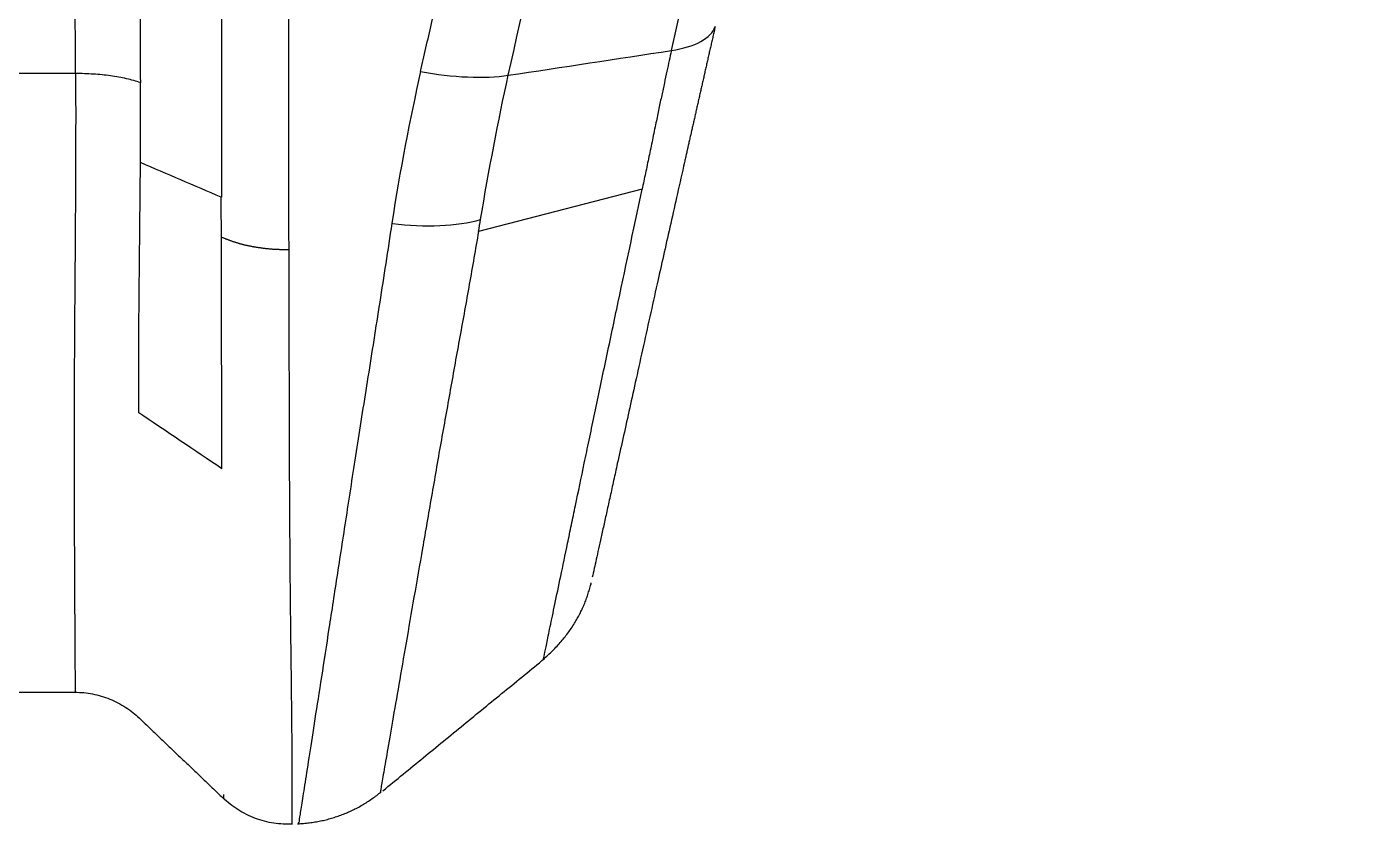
# Model space of a CAD drawing. Header units: millimetres. Extents: x 17655 to 18496, y 1152 to 1747.
# Drawn here: x 18117.15 to 18131.47, y 1444.9 to 1453.5 of the extents above; entities that cross this region are included whole.
import ezdxf

# ---------------------------------------------------------------- set-up
doc = ezdxf.new("R2010")
doc.units = ezdxf.units.MM

msp = doc.modelspace()

# ---------------------------------------------------------------- linework, layer by layer
for p, q in [((18117.679, 1452.992), (18116.649, 1452.992)), ((18117.679, 1452.992), (18116.649, 1452.992)), ((18123.784, 1451.746), (18122.021, 1451.291)), ((18123.784, 1451.746), (18122.021, 1451.291)), ((18123.228, 1447.481), (18123.227, 1447.478)), ((18123.228, 1447.481), (18123.227, 1447.478)), ((18114.968, 1446.325), (18117.674, 1446.325)), ((18114.968, 1446.325), (18117.674, 1446.325))]:
    msp.add_line(p, q)
for points, knots in [([(18121.397, 1453.015), (18121.416, 1453.1), (18121.455, 1453.272), (18121.514, 1453.533), (18121.573, 1453.799), (18121.634, 1454.071), (18121.696, 1454.35), (18121.759, 1454.633), (18121.823, 1454.923), (18121.888, 1455.218), (18121.954, 1455.52), (18122.021, 1455.827), (18122.089, 1456.139), (18122.159, 1456.458), (18122.229, 1456.783), (18122.301, 1457.113), (18122.373, 1457.449), (18122.447, 1457.791), (18122.521, 1458.138), (18122.597, 1458.492), (18122.674, 1458.851), (18122.752, 1459.216), (18122.831, 1459.587), (18122.911, 1459.964), (18122.992, 1460.346), (18123.074, 1460.735), (18123.158, 1461.129), (18123.242, 1461.529), (18123.328, 1461.935), (18123.414, 1462.347), (18123.502, 1462.764), (18123.591, 1463.188), (18123.681, 1463.617), (18123.771, 1464.052), (18123.864, 1464.493), (18123.957, 1464.94), (18124.051, 1465.392), (18124.146, 1465.851), (18124.243, 1466.315), (18124.34, 1466.785), (18124.439, 1467.261), (18124.539, 1467.743), (18124.64, 1468.231), (18124.742, 1468.725), (18124.845, 1469.224), (18124.949, 1469.729), (18125.054, 1470.24), (18125.2, 1470.951), (18125.386, 1471.854), (18125.61, 1472.944), (18125.832, 1474.02), (18126.05, 1475.082), (18126.266, 1476.131), (18126.479, 1477.166), (18126.689, 1478.188), (18126.896, 1479.195), (18127.1, 1480.189), (18127.302, 1481.17), (18127.5, 1482.136), (18127.695, 1483.089), (18127.888, 1484.029), (18128.077, 1484.954), (18128.263, 1485.866), (18128.447, 1486.765), (18128.627, 1487.649), (18128.746, 1488.234), (18128.805, 1488.525)], [0, 0, 0, 0, 0.007194, 0.01455, 0.02207, 0.029753, 0.037598, 0.045607, 0.053778, 0.062113, 0.070611, 0.079272, 0.088096, 0.097083, 0.106233, 0.115547, 0.125024, 0.134664, 0.144467, 0.154434, 0.164564, 0.174858, 0.185315, 0.195936, 0.20672, 0.217668, 0.22878, 0.240055, 0.251494, 0.263096, 0.274863, 0.286793, 0.298886, 0.311144, 0.323565, 0.33615, 0.348899, 0.361812, 0.374889, 0.388129, 0.401534, 0.415102, 0.428835, 0.442731, 0.456792, 0.471016, 0.485405, 0.499957, 0.531011, 0.561681, 0.591967, 0.621868, 0.651384, 0.680515, 0.709261, 0.737622, 0.765596, 0.793186, 0.820389, 0.847206, 0.873638, 0.899683, 0.925342, 0.950614, 0.9755, 1, 1, 1, 1]), ([(18121.397, 1453.015), (18121.416, 1453.1), (18121.455, 1453.272), (18121.514, 1453.533), (18121.573, 1453.799), (18121.634, 1454.071), (18121.696, 1454.35), (18121.759, 1454.633), (18121.823, 1454.923), (18121.888, 1455.218), (18121.954, 1455.52), (18122.021, 1455.827), (18122.089, 1456.139), (18122.159, 1456.458), (18122.229, 1456.783), (18122.301, 1457.113), (18122.373, 1457.449), (18122.447, 1457.791), (18122.521, 1458.138), (18122.597, 1458.492), (18122.674, 1458.851), (18122.752, 1459.216), (18122.831, 1459.587), (18122.911, 1459.964), (18122.992, 1460.346), (18123.074, 1460.735), (18123.158, 1461.129), (18123.242, 1461.529), (18123.328, 1461.935), (18123.414, 1462.347), (18123.502, 1462.764), (18123.591, 1463.188), (18123.681, 1463.617), (18123.771, 1464.052), (18123.864, 1464.493), (18123.957, 1464.94), (18124.051, 1465.392), (18124.146, 1465.851), (18124.243, 1466.315), (18124.34, 1466.785), (18124.439, 1467.261), (18124.539, 1467.743), (18124.64, 1468.231), (18124.742, 1468.725), (18124.845, 1469.224), (18124.949, 1469.729), (18125.054, 1470.24), (18125.2, 1470.951), (18125.386, 1471.854), (18125.61, 1472.944), (18125.832, 1474.02), (18126.05, 1475.082), (18126.266, 1476.131), (18126.479, 1477.166), (18126.689, 1478.188), (18126.896, 1479.195), (18127.1, 1480.189), (18127.302, 1481.17), (18127.5, 1482.136), (18127.695, 1483.089), (18127.888, 1484.029), (18128.077, 1484.954), (18128.263, 1485.866), (18128.447, 1486.765), (18128.627, 1487.649), (18128.746, 1488.234), (18128.805, 1488.525)], [0, 0, 0, 0, 0.007194, 0.01455, 0.02207, 0.029753, 0.037598, 0.045607, 0.053778, 0.062113, 0.070611, 0.079272, 0.088096, 0.097083, 0.106233, 0.115547, 0.125024, 0.134664, 0.144467, 0.154434, 0.164564, 0.174858, 0.185315, 0.195936, 0.20672, 0.217668, 0.22878, 0.240055, 0.251494, 0.263096, 0.274863, 0.286793, 0.298886, 0.311144, 0.323565, 0.33615, 0.348899, 0.361812, 0.374889, 0.388129, 0.401534, 0.415102, 0.428835, 0.442731, 0.456792, 0.471016, 0.485405, 0.499957, 0.531011, 0.561681, 0.591967, 0.621868, 0.651384, 0.680515, 0.709261, 0.737622, 0.765596, 0.793186, 0.820389, 0.847206, 0.873638, 0.899683, 0.925342, 0.950614, 0.9755, 1, 1, 1, 1]), ([(18122.341, 1452.974), (18123.013, 1455.953), (18124.29, 1461.916), (18126.128, 1470.866), (18127.971, 1479.734), (18129.184, 1485.622), (18129.779, 1488.525)], [0, 0, 0, 0, 0.251757, 0.503524, 0.755281, 1, 1, 1, 1]), ([(18122.341, 1452.974), (18123.013, 1455.953), (18124.29, 1461.916), (18126.128, 1470.866), (18127.971, 1479.734), (18129.184, 1485.622), (18129.779, 1488.525)], [0, 0, 0, 0, 0.251757, 0.503524, 0.755281, 1, 1, 1, 1]), ([(18124.099, 1453.241), (18125.412, 1459.115), (18126.619, 1464.99), (18127.979, 1471.605), (18128.131, 1472.34), (18128.433, 1473.81), (18128.585, 1474.545), (18129.041, 1476.751), (18129.954, 1481.164), (18130.867, 1485.58), (18131.47, 1488.525)], [0, 0, 0, 0, 0.5, 0.5, 0.5625, 0.5625, 0.625, 0.625, 0.75, 1, 1, 1, 1]), ([(18124.099, 1453.241), (18125.412, 1459.115), (18126.619, 1464.99), (18127.979, 1471.605), (18128.131, 1472.34), (18128.433, 1473.81), (18128.585, 1474.545), (18129.041, 1476.751), (18129.954, 1481.164), (18130.867, 1485.58), (18131.47, 1488.525)], [0, 0, 0, 0, 0.5, 0.5, 0.5625, 0.5625, 0.625, 0.625, 0.75, 1, 1, 1, 1]), ([(18091.691, 1452.992), (18091.523, 1453.451), (18091.247, 1454.38), (18091.013, 1455.809), (18090.963, 1457.262), (18091.142, 1459.199), (18091.834, 1461.549), (18093.347, 1464.111), (18095.476, 1466.266), (18098.956, 1468.453), (18104.17, 1469.622), (18109.384, 1468.453), (18112.864, 1466.267), (18114.992, 1464.112), (18116.505, 1461.55), (18117.197, 1459.2), (18117.377, 1457.263), (18117.327, 1455.809), (18117.093, 1454.38), (18116.817, 1453.451), (18116.649, 1452.992)], [0, 0, 0, 0, 0.03125, 0.0625, 0.09375, 0.125, 0.1875, 0.25, 0.3125, 0.375, 0.5, 0.625, 0.6875, 0.75, 0.8125, 0.875, 0.90625, 0.9375, 0.96875, 1, 1, 1, 1]), ([(18091.691, 1452.992), (18091.523, 1453.451), (18091.247, 1454.38), (18091.013, 1455.809), (18090.963, 1457.262), (18091.142, 1459.199), (18091.834, 1461.549), (18093.347, 1464.111), (18095.476, 1466.266), (18098.956, 1468.453), (18104.17, 1469.622), (18109.384, 1468.453), (18112.864, 1466.267), (18114.992, 1464.112), (18116.505, 1461.55), (18117.197, 1459.2), (18117.377, 1457.263), (18117.327, 1455.809), (18117.093, 1454.38), (18116.817, 1453.451), (18116.649, 1452.992)], [0, 0, 0, 0, 0.03125, 0.0625, 0.09375, 0.125, 0.1875, 0.25, 0.3125, 0.375, 0.5, 0.625, 0.6875, 0.75, 0.8125, 0.875, 0.90625, 0.9375, 0.96875, 1, 1, 1, 1]), ([(18117.679, 1452.992), (18117.674, 1453.91), (18117.663, 1455.745), (18117.639, 1459.415), (18117.619, 1462.168), (18117.604, 1464.003)], [0, 0, 0, 0, 0.25, 0.5, 1, 1, 1, 1]), ([(18117.679, 1452.992), (18117.674, 1453.91), (18117.663, 1455.745), (18117.639, 1459.415), (18117.619, 1462.168), (18117.604, 1464.003)], [0, 0, 0, 0, 0.25, 0.5, 1, 1, 1, 1]), ([(18119.971, 1463.443), (18119.971, 1463.03), (18119.972, 1462.204), (18119.972, 1460.97), (18119.972, 1459.743), (18119.972, 1458.523), (18119.972, 1457.55), (18119.972, 1456.817), (18119.972, 1456.32), (18119.973, 1455.814), (18119.973, 1455.298), (18119.973, 1454.772), (18119.973, 1454.388), (18119.973, 1454.148), (18119.973, 1454.057), (18119.973, 1453.966), (18119.973, 1453.874), (18119.973, 1453.783), (18119.973, 1453.692), (18119.973, 1453.601), (18119.973, 1453.51), (18119.973, 1453.419), (18119.973, 1453.328), (18119.973, 1453.237), (18119.973, 1453.146), (18119.973, 1453.055), (18119.973, 1452.964), (18119.973, 1452.873), (18119.973, 1452.782), (18119.973, 1452.691), (18119.973, 1452.6), (18119.973, 1452.51), (18119.973, 1452.419), (18119.973, 1452.329), (18119.973, 1452.239), (18119.973, 1452.149), (18119.973, 1452.059), (18119.973, 1451.97), (18119.973, 1451.88), (18119.973, 1451.791), (18119.973, 1451.703), (18119.973, 1451.615), (18119.974, 1451.527), (18119.974, 1451.439), (18119.974, 1451.352), (18119.975, 1451.266), (18119.975, 1451.179), (18119.976, 1451.122), (18119.976, 1451.094)], [0, 0, 0, 0, 0.100267, 0.199965, 0.299097, 0.397663, 0.495667, 0.535006, 0.575125, 0.616025, 0.657706, 0.700166, 0.743408, 0.750776, 0.758141, 0.765505, 0.772866, 0.780226, 0.787583, 0.794938, 0.80229, 0.809641, 0.81699, 0.824336, 0.83168, 0.839022, 0.846362, 0.853699, 0.861035, 0.868367, 0.875698, 0.883026, 0.890351, 0.897674, 0.904994, 0.912311, 0.919626, 0.926939, 0.93425, 0.941558, 0.948865, 0.956171, 0.963475, 0.97078, 0.978085, 0.98539, 0.992695, 1, 1, 1, 1]), ([(18119.971, 1463.443), (18119.971, 1463.03), (18119.972, 1462.204), (18119.972, 1460.97), (18119.972, 1459.743), (18119.972, 1458.523), (18119.972, 1457.55), (18119.972, 1456.817), (18119.972, 1456.32), (18119.973, 1455.814), (18119.973, 1455.298), (18119.973, 1454.772), (18119.973, 1454.388), (18119.973, 1454.148), (18119.973, 1454.057), (18119.973, 1453.966), (18119.973, 1453.874), (18119.973, 1453.783), (18119.973, 1453.692), (18119.973, 1453.601), (18119.973, 1453.51), (18119.973, 1453.419), (18119.973, 1453.328), (18119.973, 1453.237), (18119.973, 1453.146), (18119.973, 1453.055), (18119.973, 1452.964), (18119.973, 1452.873), (18119.973, 1452.782), (18119.973, 1452.691), (18119.973, 1452.6), (18119.973, 1452.51), (18119.973, 1452.419), (18119.973, 1452.329), (18119.973, 1452.239), (18119.973, 1452.149), (18119.973, 1452.059), (18119.973, 1451.97), (18119.973, 1451.88), (18119.973, 1451.791), (18119.973, 1451.703), (18119.973, 1451.615), (18119.974, 1451.527), (18119.974, 1451.439), (18119.974, 1451.352), (18119.975, 1451.266), (18119.975, 1451.179), (18119.976, 1451.122), (18119.976, 1451.094)], [0, 0, 0, 0, 0.100267, 0.199965, 0.299097, 0.397663, 0.495667, 0.535006, 0.575125, 0.616025, 0.657706, 0.700166, 0.743408, 0.750776, 0.758141, 0.765505, 0.772866, 0.780226, 0.787583, 0.794938, 0.80229, 0.809641, 0.81699, 0.824336, 0.83168, 0.839022, 0.846362, 0.853699, 0.861035, 0.868367, 0.875698, 0.883026, 0.890351, 0.897674, 0.904994, 0.912311, 0.919626, 0.926939, 0.93425, 0.941558, 0.948865, 0.956171, 0.963475, 0.97078, 0.978085, 0.98539, 0.992695, 1, 1, 1, 1]), ([(18118.366, 1455.007), (18118.368, 1454.656), (18118.37, 1454.305), (18118.372, 1453.777), (18118.373, 1453.601), (18118.375, 1453.248), (18118.376, 1453.071), (18118.377, 1452.894)], [0, 0, 0, 0, 0.5, 0.5, 0.75, 0.75, 1, 1, 1, 1]), ([(18118.366, 1455.007), (18118.368, 1454.656), (18118.37, 1454.305), (18118.372, 1453.777), (18118.373, 1453.601), (18118.375, 1453.248), (18118.376, 1453.071), (18118.377, 1452.894)], [0, 0, 0, 0, 0.5, 0.5, 0.75, 0.75, 1, 1, 1, 1]), ([(18119.25, 1454.68), (18119.25, 1454.582), (18119.25, 1454.386), (18119.25, 1454.091), (18119.25, 1453.796), (18119.25, 1453.501), (18119.25, 1453.204), (18119.251, 1452.906), (18119.251, 1452.686), (18119.251, 1452.545), (18119.251, 1452.482), (18119.252, 1452.415), (18119.252, 1452.345), (18119.251, 1452.271), (18119.251, 1452.194), (18119.251, 1452.113), (18119.251, 1452.029), (18119.251, 1451.941), (18119.25, 1451.85), (18119.25, 1451.755), (18119.25, 1451.691), (18119.25, 1451.659)], [0, 0, 0, 0, 0.097122, 0.194113, 0.291086, 0.388201, 0.485693, 0.583942, 0.683322, 0.703023, 0.723914, 0.746002, 0.769294, 0.793799, 0.819524, 0.846478, 0.87467, 0.904108, 0.934802, 0.966763, 1, 1, 1, 1]), ([(18119.25, 1454.68), (18119.25, 1454.582), (18119.25, 1454.386), (18119.25, 1454.091), (18119.25, 1453.796), (18119.25, 1453.501), (18119.25, 1453.204), (18119.251, 1452.906), (18119.251, 1452.686), (18119.251, 1452.545), (18119.251, 1452.482), (18119.252, 1452.415), (18119.252, 1452.345), (18119.251, 1452.271), (18119.251, 1452.194), (18119.251, 1452.113), (18119.251, 1452.029), (18119.251, 1451.941), (18119.25, 1451.85), (18119.25, 1451.755), (18119.25, 1451.691), (18119.25, 1451.659)], [0, 0, 0, 0, 0.097122, 0.194113, 0.291086, 0.388201, 0.485693, 0.583942, 0.683322, 0.703023, 0.723914, 0.746002, 0.769294, 0.793799, 0.819524, 0.846478, 0.87467, 0.904108, 0.934802, 0.966763, 1, 1, 1, 1]), ([(18124.571, 1453.499), (18124.567, 1453.482), (18124.559, 1453.446), (18124.547, 1453.393), (18124.535, 1453.341), (18124.523, 1453.288), (18124.511, 1453.236), (18124.499, 1453.184), (18124.488, 1453.132), (18124.476, 1453.08), (18124.464, 1453.028), (18124.453, 1452.977), (18124.441, 1452.925), (18124.429, 1452.874), (18124.418, 1452.824), (18124.406, 1452.773), (18124.395, 1452.722), (18124.384, 1452.672), (18124.372, 1452.622), (18124.361, 1452.572), (18124.35, 1452.522), (18124.339, 1452.473), (18124.327, 1452.424), (18124.316, 1452.374), (18124.305, 1452.325), (18124.294, 1452.277), (18124.283, 1452.228), (18124.272, 1452.18), (18124.262, 1452.132), (18124.251, 1452.084), (18124.218, 1451.938), (18124.164, 1451.7), (18124.092, 1451.377), (18124.022, 1451.067), (18123.95, 1450.746), (18123.875, 1450.408), (18123.796, 1450.05), (18123.72, 1449.708), (18123.649, 1449.385), (18123.583, 1449.086), (18123.527, 1448.836), (18123.481, 1448.627), (18123.443, 1448.454), (18123.407, 1448.29), (18123.373, 1448.137), (18123.342, 1447.995), (18123.314, 1447.867), (18123.289, 1447.754), (18123.265, 1447.648), (18123.253, 1447.592), (18123.247, 1447.566)], [0, 0, 0, 0, 0.005902, 0.011792, 0.01767, 0.023536, 0.029389, 0.035231, 0.041062, 0.04688, 0.052687, 0.058483, 0.064268, 0.070042, 0.075805, 0.081558, 0.0873, 0.093031, 0.098752, 0.104462, 0.110163, 0.115854, 0.121534, 0.127205, 0.132866, 0.138518, 0.14416, 0.149792, 0.155416, 0.16103, 0.166635, 0.206535, 0.245728, 0.284239, 0.322094, 0.369662, 0.420072, 0.473416, 0.523124, 0.573836, 0.625593, 0.661674, 0.698772, 0.736908, 0.776099, 0.816366, 0.85773, 0.900215, 0.943847, 1, 1, 1, 1]), ([(18124.571, 1453.499), (18124.567, 1453.482), (18124.559, 1453.446), (18124.547, 1453.393), (18124.535, 1453.341), (18124.523, 1453.288), (18124.511, 1453.236), (18124.499, 1453.184), (18124.488, 1453.132), (18124.476, 1453.08), (18124.464, 1453.028), (18124.453, 1452.977), (18124.441, 1452.925), (18124.429, 1452.874), (18124.418, 1452.824), (18124.406, 1452.773), (18124.395, 1452.722), (18124.384, 1452.672), (18124.372, 1452.622), (18124.361, 1452.572), (18124.35, 1452.522), (18124.339, 1452.473), (18124.327, 1452.424), (18124.316, 1452.374), (18124.305, 1452.325), (18124.294, 1452.277), (18124.283, 1452.228), (18124.272, 1452.18), (18124.262, 1452.132), (18124.251, 1452.084), (18124.218, 1451.938), (18124.164, 1451.7), (18124.092, 1451.377), (18124.022, 1451.067), (18123.95, 1450.746), (18123.875, 1450.408), (18123.796, 1450.05), (18123.72, 1449.708), (18123.649, 1449.385), (18123.583, 1449.086), (18123.527, 1448.836), (18123.481, 1448.627), (18123.443, 1448.454), (18123.407, 1448.29), (18123.373, 1448.137), (18123.342, 1447.995), (18123.314, 1447.867), (18123.289, 1447.754), (18123.265, 1447.648), (18123.253, 1447.592), (18123.247, 1447.566)], [0, 0, 0, 0, 0.005902, 0.011792, 0.01767, 0.023536, 0.029389, 0.035231, 0.041062, 0.04688, 0.052687, 0.058483, 0.064268, 0.070042, 0.075805, 0.081558, 0.0873, 0.093031, 0.098752, 0.104462, 0.110163, 0.115854, 0.121534, 0.127205, 0.132866, 0.138518, 0.14416, 0.149792, 0.155416, 0.16103, 0.166635, 0.206535, 0.245728, 0.284239, 0.322094, 0.369662, 0.420072, 0.473416, 0.523124, 0.573836, 0.625593, 0.661674, 0.698772, 0.736908, 0.776099, 0.816366, 0.85773, 0.900215, 0.943847, 1, 1, 1, 1]), ([(18124.099, 1453.241), (18124.225, 1453.261), (18124.335, 1453.294), (18124.497, 1453.383), (18124.55, 1453.438), (18124.571, 1453.499)], [0, 0, 0, 0, 0.5, 0.5, 1, 1, 1, 1]), ([(18124.099, 1453.241), (18124.225, 1453.261), (18124.335, 1453.294), (18124.497, 1453.383), (18124.55, 1453.438), (18124.571, 1453.499)], [0, 0, 0, 0, 0.5, 0.5, 1, 1, 1, 1]), ([(18124.099, 1453.241), (18124.091, 1453.205), (18124.075, 1453.131), (18124.049, 1453.014), (18124.023, 1452.889), (18123.994, 1452.755), (18123.964, 1452.612), (18123.937, 1452.483), (18123.914, 1452.371), (18123.895, 1452.279), (18123.876, 1452.188), (18123.857, 1452.098), (18123.839, 1452.008), (18123.82, 1451.92), (18123.802, 1451.832), (18123.79, 1451.775), (18123.784, 1451.746)], [0, 0, 0, 0, 0.070761, 0.147244, 0.229598, 0.317997, 0.412648, 0.513847, 0.575602, 0.637193, 0.698631, 0.759823, 0.820657, 0.881028, 0.940842, 1, 1, 1, 1]), ([(18124.099, 1453.241), (18124.091, 1453.205), (18124.075, 1453.131), (18124.049, 1453.014), (18124.023, 1452.889), (18123.994, 1452.755), (18123.964, 1452.612), (18123.937, 1452.483), (18123.914, 1452.371), (18123.895, 1452.279), (18123.876, 1452.188), (18123.857, 1452.098), (18123.839, 1452.008), (18123.82, 1451.92), (18123.802, 1451.832), (18123.79, 1451.775), (18123.784, 1451.746)], [0, 0, 0, 0, 0.070761, 0.147244, 0.229598, 0.317997, 0.412648, 0.513847, 0.575602, 0.637193, 0.698631, 0.759823, 0.820657, 0.881028, 0.940842, 1, 1, 1, 1]), ([(18117.679, 1452.992), (18117.679, 1452.922), (18117.68, 1452.783), (18117.68, 1452.505), (18117.68, 1452.163), (18117.678, 1451.762), (18117.675, 1451.238), (18117.67, 1450.608), (18117.665, 1449.899), (18117.663, 1449.242), (18117.663, 1448.442), (18117.667, 1447.594), (18117.671, 1446.854), (18117.674, 1446.418), (18117.674, 1446.325), (18117.674, 1446.325)], [0, 0, 0, 0, 0.018034, 0.036069, 0.072138, 0.108207, 0.144276, 0.216413, 0.288551, 0.360689, 0.432827, 0.577102, 0.721378, 0.865653, 1, 1, 1, 1]), ([(18117.679, 1452.992), (18117.679, 1452.922), (18117.68, 1452.783), (18117.68, 1452.505), (18117.68, 1452.163), (18117.678, 1451.762), (18117.675, 1451.238), (18117.67, 1450.608), (18117.665, 1449.899), (18117.663, 1449.242), (18117.663, 1448.442), (18117.667, 1447.594), (18117.671, 1446.854), (18117.674, 1446.418), (18117.674, 1446.325), (18117.674, 1446.325)], [0, 0, 0, 0, 0.018034, 0.036069, 0.072138, 0.108207, 0.144276, 0.216413, 0.288551, 0.360689, 0.432827, 0.577102, 0.721378, 0.865653, 1, 1, 1, 1]), ([(18118.378, 1452.034), (18118.379, 1452.175), (18118.38, 1452.317), (18118.38, 1452.604), (18118.379, 1452.749), (18118.377, 1452.895)], [0, 0, 0, 0, 0.5, 0.5, 1, 1, 1, 1]), ([(18118.378, 1452.034), (18118.379, 1452.175), (18118.38, 1452.317), (18118.38, 1452.604), (18118.379, 1452.749), (18118.377, 1452.895)], [0, 0, 0, 0, 0.5, 0.5, 1, 1, 1, 1]), ([(18118.359, 1449.337), (18118.359, 1449.533), (18118.36, 1449.737), (18118.361, 1450.052), (18118.361, 1450.16), (18118.362, 1450.378), (18118.363, 1450.489), (18118.366, 1450.827), (18118.369, 1451.061), (18118.372, 1451.42), (18118.374, 1451.541), (18118.376, 1451.785), (18118.377, 1451.909), (18118.378, 1452.034)], [0, 0, 0, 0, 0.25, 0.25, 0.375, 0.375, 0.5, 0.5, 0.75, 0.75, 0.875, 0.875, 1, 1, 1, 1]), ([(18118.359, 1449.337), (18118.359, 1449.533), (18118.36, 1449.737), (18118.361, 1450.052), (18118.361, 1450.16), (18118.362, 1450.378), (18118.363, 1450.489), (18118.366, 1450.827), (18118.369, 1451.061), (18118.372, 1451.42), (18118.374, 1451.541), (18118.376, 1451.785), (18118.377, 1451.909), (18118.378, 1452.034)], [0, 0, 0, 0, 0.25, 0.25, 0.375, 0.375, 0.5, 0.5, 0.75, 0.75, 0.875, 0.875, 1, 1, 1, 1]), ([(18122.719, 1446.677), (18122.719, 1446.677), (18122.719, 1446.678), (18122.721, 1446.687), (18122.725, 1446.705), (18122.737, 1446.762), (18122.745, 1446.801), (18122.766, 1446.901), (18122.778, 1446.961), (18122.823, 1447.174), (18122.88, 1447.448), (18122.967, 1447.863), (18123.008, 1448.06), (18123.036, 1448.196), (18123.051, 1448.266), (18123.096, 1448.482), (18123.143, 1448.71), (18123.195, 1448.957), (18123.231, 1449.127), (18123.249, 1449.214), (18123.305, 1449.481), (18123.344, 1449.667), (18123.425, 1450.052), (18123.467, 1450.251), (18123.597, 1450.864), (18123.688, 1451.293), (18123.784, 1451.746)], [0, 0, 0, 0, 0.023444, 0.023444, 0.098564, 0.098564, 0.173683, 0.173683, 0.248803, 0.248803, 0.399042, 0.474162, 0.511722, 0.511722, 0.549282, 0.549282, 0.624402, 0.661961, 0.661961, 0.699521, 0.699521, 0.774641, 0.774641, 0.849761, 0.849761, 1, 1, 1, 1]), ([(18122.719, 1446.677), (18122.719, 1446.677), (18122.719, 1446.678), (18122.721, 1446.687), (18122.725, 1446.705), (18122.737, 1446.762), (18122.745, 1446.801), (18122.766, 1446.901), (18122.778, 1446.961), (18122.823, 1447.174), (18122.88, 1447.448), (18122.967, 1447.863), (18123.008, 1448.06), (18123.036, 1448.196), (18123.051, 1448.266), (18123.096, 1448.482), (18123.143, 1448.71), (18123.195, 1448.957), (18123.231, 1449.127), (18123.249, 1449.214), (18123.305, 1449.481), (18123.344, 1449.667), (18123.425, 1450.052), (18123.467, 1450.251), (18123.597, 1450.864), (18123.688, 1451.293), (18123.784, 1451.746)], [0, 0, 0, 0, 0.023444, 0.023444, 0.098564, 0.098564, 0.173683, 0.173683, 0.248803, 0.248803, 0.399042, 0.474162, 0.511722, 0.511722, 0.549282, 0.549282, 0.624402, 0.661961, 0.661961, 0.699521, 0.699521, 0.774641, 0.774641, 0.849761, 0.849761, 1, 1, 1, 1]), ([(18121.087, 1451.379), (18121.043, 1451.086), (18120.999, 1450.803), (18120.913, 1450.253), (18120.871, 1449.985), (18120.788, 1449.464), (18120.748, 1449.21), (18120.691, 1448.842), (18120.672, 1448.722), (18120.636, 1448.486), (18120.618, 1448.37), (18120.566, 1448.03), (18120.532, 1447.813), (18120.468, 1447.398), (18120.438, 1447.201), (18120.381, 1446.829), (18120.354, 1446.654), (18120.303, 1446.328), (18120.279, 1446.177), (18120.236, 1445.9), (18120.217, 1445.774), (18120.181, 1445.546), (18120.166, 1445.445), (18120.138, 1445.268), (18120.127, 1445.192), (18120.107, 1445.067), (18120.099, 1445.017), (18120.088, 1444.945), (18120.084, 1444.922), (18120.082, 1444.909), (18120.082, 1444.908), (18120.082, 1444.908)], [0, 0, 0, 0, 0.075034, 0.075034, 0.150067, 0.150067, 0.225101, 0.225101, 0.262618, 0.262618, 0.300135, 0.300135, 0.375169, 0.375169, 0.450202, 0.450202, 0.525236, 0.525236, 0.60027, 0.60027, 0.675304, 0.675304, 0.750337, 0.750337, 0.825371, 0.825371, 0.900405, 0.900405, 0.975439, 0.975439, 1, 1, 1, 1]), ([(18121.087, 1451.379), (18121.09, 1451.379), (18121.263, 1451.356), (18121.616, 1451.339), (18121.917, 1451.384), (18122.043, 1451.419)], [0, 0, 0, 0, 0.008636, 0.504411, 1, 1, 1, 1]), ([(18121.087, 1451.379), (18121.09, 1451.379), (18121.263, 1451.356), (18121.616, 1451.339), (18121.917, 1451.384), (18122.043, 1451.419)], [0, 0, 0, 0, 0.008636, 0.504411, 1, 1, 1, 1]), ([(18119.976, 1451.094), (18119.971, 1451.093), (18119.961, 1451.093), (18119.947, 1451.093), (18119.932, 1451.093), (18119.917, 1451.094), (18119.902, 1451.094), (18119.887, 1451.094), (18119.872, 1451.095), (18119.857, 1451.096), (18119.842, 1451.096), (18119.827, 1451.097), (18119.812, 1451.098), (18119.797, 1451.099), (18119.782, 1451.1), (18119.767, 1451.102), (18119.752, 1451.103), (18119.737, 1451.105), (18119.723, 1451.106), (18119.708, 1451.108), (18119.693, 1451.11), (18119.678, 1451.112), (18119.664, 1451.114), (18119.649, 1451.116), (18119.634, 1451.118), (18119.62, 1451.121), (18119.605, 1451.123), (18119.591, 1451.126), (18119.577, 1451.128), (18119.563, 1451.131), (18119.549, 1451.134), (18119.535, 1451.137), (18119.521, 1451.14), (18119.507, 1451.143), (18119.493, 1451.147), (18119.48, 1451.15), (18119.466, 1451.154), (18119.453, 1451.157), (18119.44, 1451.161), (18119.427, 1451.165), (18119.414, 1451.169), (18119.401, 1451.173), (18119.389, 1451.177), (18119.376, 1451.181), (18119.364, 1451.185), (18119.352, 1451.189), (18119.34, 1451.194), (18119.328, 1451.198), (18119.316, 1451.203), (18119.305, 1451.207), (18119.293, 1451.212), (18119.282, 1451.217), (18119.271, 1451.221), (18119.26, 1451.226), (18119.253, 1451.23), (18119.25, 1451.231)], [0, 0, 0, 0, 0.018402, 0.03686, 0.055373, 0.073938, 0.092552, 0.111213, 0.129918, 0.148665, 0.167451, 0.186274, 0.205132, 0.22402, 0.242939, 0.261884, 0.280853, 0.299844, 0.318855, 0.337884, 0.356928, 0.375984, 0.395052, 0.414129, 0.433213, 0.452303, 0.471396, 0.490491, 0.509587, 0.528681, 0.547773, 0.566862, 0.585944, 0.605019, 0.624085, 0.64314, 0.662181, 0.681207, 0.700215, 0.719204, 0.73817, 0.757111, 0.776026, 0.794912, 0.813765, 0.832585, 0.851367, 0.87011, 0.888812, 0.907469, 0.926079, 0.944639, 0.963148, 0.981602, 1, 1, 1, 1]), ([(18119.976, 1451.094), (18119.971, 1451.093), (18119.961, 1451.093), (18119.947, 1451.093), (18119.932, 1451.093), (18119.917, 1451.094), (18119.902, 1451.094), (18119.887, 1451.094), (18119.872, 1451.095), (18119.857, 1451.096), (18119.842, 1451.096), (18119.827, 1451.097), (18119.812, 1451.098), (18119.797, 1451.099), (18119.782, 1451.1), (18119.767, 1451.102), (18119.752, 1451.103), (18119.737, 1451.105), (18119.723, 1451.106), (18119.708, 1451.108), (18119.693, 1451.11), (18119.678, 1451.112), (18119.664, 1451.114), (18119.649, 1451.116), (18119.634, 1451.118), (18119.62, 1451.121), (18119.605, 1451.123), (18119.591, 1451.126), (18119.577, 1451.128), (18119.563, 1451.131), (18119.549, 1451.134), (18119.535, 1451.137), (18119.521, 1451.14), (18119.507, 1451.143), (18119.493, 1451.147), (18119.48, 1451.15), (18119.466, 1451.154), (18119.453, 1451.157), (18119.44, 1451.161), (18119.427, 1451.165), (18119.414, 1451.169), (18119.401, 1451.173), (18119.389, 1451.177), (18119.376, 1451.181), (18119.364, 1451.185), (18119.352, 1451.189), (18119.34, 1451.194), (18119.328, 1451.198), (18119.316, 1451.203), (18119.305, 1451.207), (18119.293, 1451.212), (18119.282, 1451.217), (18119.271, 1451.221), (18119.26, 1451.226), (18119.253, 1451.23), (18119.25, 1451.231)], [0, 0, 0, 0, 0.018402, 0.03686, 0.055373, 0.073938, 0.092552, 0.111213, 0.129918, 0.148665, 0.167451, 0.186274, 0.205132, 0.22402, 0.242939, 0.261884, 0.280853, 0.299844, 0.318855, 0.337884, 0.356928, 0.375984, 0.395052, 0.414129, 0.433213, 0.452303, 0.471396, 0.490491, 0.509587, 0.528681, 0.547773, 0.566862, 0.585944, 0.605019, 0.624085, 0.64314, 0.662181, 0.681207, 0.700215, 0.719204, 0.73817, 0.757111, 0.776026, 0.794912, 0.813765, 0.832585, 0.851367, 0.87011, 0.888812, 0.907469, 0.926079, 0.944639, 0.963148, 0.981602, 1, 1, 1, 1]), ([(18122.021, 1451.291), (18121.988, 1451.1), (18121.955, 1450.911), (18121.888, 1450.532), (18121.854, 1450.344), (18121.785, 1449.966), (18121.751, 1449.777), (18121.683, 1449.394), (18121.648, 1449.201), (18121.58, 1448.816), (18121.547, 1448.623), (18121.497, 1448.339), (18121.481, 1448.245), (18121.449, 1448.06), (18121.433, 1447.968), (18121.386, 1447.697), (18121.355, 1447.521), (18121.296, 1447.18), (18121.268, 1447.016), (18121.213, 1446.701), (18121.187, 1446.551), (18121.138, 1446.268), (18121.115, 1446.136), (18121.073, 1445.893), (18121.054, 1445.783), (18121.029, 1445.637), (18121.021, 1445.592), (18121.007, 1445.509), (18121.001, 1445.471), (18120.983, 1445.37), (18120.974, 1445.318), (18120.966, 1445.267), (18120.964, 1445.255), (18120.961, 1445.241), (18120.961, 1445.238), (18120.961, 1445.239)], [0, 0, 0, 0, 0.071829, 0.071829, 0.143658, 0.143658, 0.215486, 0.215486, 0.287315, 0.287315, 0.359144, 0.359144, 0.395058, 0.395058, 0.430973, 0.430973, 0.502802, 0.502802, 0.57463, 0.57463, 0.646459, 0.646459, 0.718288, 0.718288, 0.790117, 0.790117, 0.826031, 0.826031, 0.861946, 0.861946, 0.933774, 0.933774, 0.969689, 0.969689, 1, 1, 1, 1]), ([(18119.976, 1451.094), (18119.977, 1450.745), (18119.977, 1450.414), (18119.979, 1449.79), (18119.979, 1449.495), (18119.981, 1448.941), (18119.982, 1448.682), (18119.984, 1448.198), (18119.986, 1447.973), (18119.989, 1447.555), (18119.991, 1447.363), (18119.995, 1447.009), (18119.997, 1446.846), (18120, 1446.549), (18120.002, 1446.414), (18120.004, 1446.23), (18120.005, 1446.171), (18120.006, 1446.088), (18120.006, 1446.047), (18120.007, 1446.002), (18120.007, 1445.979), (18120.007, 1445.968), (18120.007, 1445.963), (18120.007, 1445.96), (18120.007, 1445.959), (18120.007, 1445.958), (18120.007, 1445.958), (18120.007, 1445.958), (18120.007, 1445.957), (18120.007, 1445.957), (18120.009, 1445.689), (18120.01, 1445.47), (18120.01, 1445.218), (18120.01, 1445.147), (18120.01, 1445.031), (18120.01, 1444.986), (18120.01, 1444.919), (18120.01, 1444.901), (18120.01, 1444.9)], [0, 0, 0, 0, 0.07603, 0.07603, 0.15206, 0.15206, 0.22809, 0.22809, 0.304121, 0.304121, 0.380151, 0.380151, 0.456181, 0.456181, 0.532211, 0.532211, 0.570226, 0.570226, 0.589234, 0.598737, 0.603489, 0.605865, 0.607053, 0.607647, 0.607944, 0.608093, 0.608167, 0.608204, 0.608204, 0.608241, 0.608241, 0.760302, 0.760302, 0.836332, 0.836332, 0.912362, 0.912362, 1, 1, 1, 1]), ([(18123.231, 1447.496), (18123.231, 1447.496), (18123.23, 1447.489), (18123.229, 1447.484), (18123.228, 1447.481)], [0, 0, 0, 0, 0.085695, 1, 1, 1, 1]), ([(18117.674, 1446.325), (18117.738, 1446.325), (18117.865, 1446.312), (18118.05, 1446.257), (18118.222, 1446.167), (18118.322, 1446.088), (18118.368, 1446.044)], [0, 0, 0, 0, 0.246668, 0.49968, 0.753398, 1, 1, 1, 1]), ([(18117.674, 1446.325), (18117.738, 1446.325), (18117.865, 1446.312), (18118.05, 1446.257), (18118.222, 1446.167), (18118.322, 1446.088), (18118.368, 1446.044)], [0, 0, 0, 0, 0.246668, 0.49968, 0.753398, 1, 1, 1, 1]), ([(18119.266, 1445.19), (18119.316, 1445.142), (18119.423, 1445.057), (18119.61, 1444.962), (18119.812, 1444.91), (18119.949, 1444.904), (18120.018, 1444.907)], [0, 0, 0, 0, 0.247406, 0.499884, 0.752423, 1, 1, 1, 1]), ([(18119.266, 1445.19), (18119.316, 1445.142), (18119.423, 1445.057), (18119.61, 1444.962), (18119.812, 1444.91), (18119.949, 1444.904), (18120.018, 1444.907)], [0, 0, 0, 0, 0.247406, 0.499884, 0.752423, 1, 1, 1, 1])]:
    msp.add_open_spline(points, degree=3, knots=knots)
for points, degree in [([(18122.341, 1452.974), (18122.927, 1453.063), (18123.513, 1453.152), (18124.099, 1453.241)], 3), ([(18122.341, 1452.974), (18122.927, 1453.063), (18123.513, 1453.152), (18124.099, 1453.241)], 3), ([(18118.377, 1452.895), (18118.332, 1452.911), (18118.231, 1452.94), (18118.058, 1452.97), (18117.871, 1452.989), (18117.743, 1452.993), (18117.679, 1452.992)], 3), ([(18118.377, 1452.895), (18118.332, 1452.911), (18118.231, 1452.94), (18118.058, 1452.97), (18117.871, 1452.989), (18117.743, 1452.993), (18117.679, 1452.992)], 3), ([(18121.397, 1453.015), (18121.281, 1452.506), (18121.175, 1451.947), (18121.087, 1451.379)], 3), ([(18121.397, 1453.015), (18121.281, 1452.506), (18121.175, 1451.947), (18121.087, 1451.379)], 3), ([(18121.397, 1453.015), (18121.566, 1452.984), (18121.915, 1452.942), (18122.215, 1452.956), (18122.341, 1452.974)], 3), ([(18121.397, 1453.015), (18121.566, 1452.984), (18121.915, 1452.942), (18122.215, 1452.956), (18122.341, 1452.974)], 3), ([(18122.043, 1451.419), (18122.132, 1451.95), (18122.233, 1452.479), (18122.341, 1452.974)], 3), ([(18122.043, 1451.419), (18122.132, 1451.95), (18122.233, 1452.479), (18122.341, 1452.974)], 3), ([(18119.249, 1451.659), (18118.959, 1451.784), (18118.668, 1451.909), (18118.377, 1452.033)], 3), ([(18119.249, 1451.659), (18118.959, 1451.784), (18118.668, 1451.909), (18118.377, 1452.033)], 3), ([(18119.25, 1451.231), (18119.25, 1451.372), (18119.249, 1451.514), (18119.249, 1451.659)], 3), ([(18119.25, 1451.231), (18119.25, 1451.372), (18119.249, 1451.514), (18119.249, 1451.659)], 3), ([(18122.021, 1451.291), (18122.029, 1451.333), (18122.036, 1451.376), (18122.043, 1451.419)], 3), ([(18122.021, 1451.291), (18122.029, 1451.333), (18122.036, 1451.376), (18122.043, 1451.419)], 3), ([(18119.256, 1448.734), (18119.254, 1449.5), (18119.252, 1450.323), (18119.25, 1451.231)], 3), ([(18119.256, 1448.734), (18119.254, 1449.5), (18119.252, 1450.323), (18119.25, 1451.231)], 3), ([(18119.256, 1448.734), (18118.957, 1448.935), (18118.658, 1449.136), (18118.359, 1449.337)], 3), ([(18119.256, 1448.734), (18118.957, 1448.935), (18118.658, 1449.136), (18118.359, 1449.337)], 3), ([(18122.718, 1446.68), (18123.126, 1447.029), (18123.233, 1447.503)], 2), ([(18122.718, 1446.68), (18123.126, 1447.029), (18123.233, 1447.503)], 2), ([(18120.99, 1445.263), (18122.732, 1446.688)], 1), ([(18120.99, 1445.263), (18122.732, 1446.688)], 1), ([(18118.356, 1446.055), (18119.281, 1445.172)], 1), ([(18118.356, 1446.055), (18119.281, 1445.172)], 1), ([(18119.272, 1445.221), (18119.272, 1445.189), (18119.272, 1445.178), (18119.272, 1445.187)], 3), ([(18120.072, 1444.907), (18120.58, 1444.931), (18120.973, 1445.252)], 2), ([(18120.072, 1444.907), (18120.58, 1444.931), (18120.973, 1445.252)], 2), ([(18120.082, 1444.908), (18120.081, 1444.908), (18120.082, 1444.914), (18120.084, 1444.926)], 3)]:
    msp.add_open_spline(points, degree=degree)

doc.saveas('drawing.dxf')
